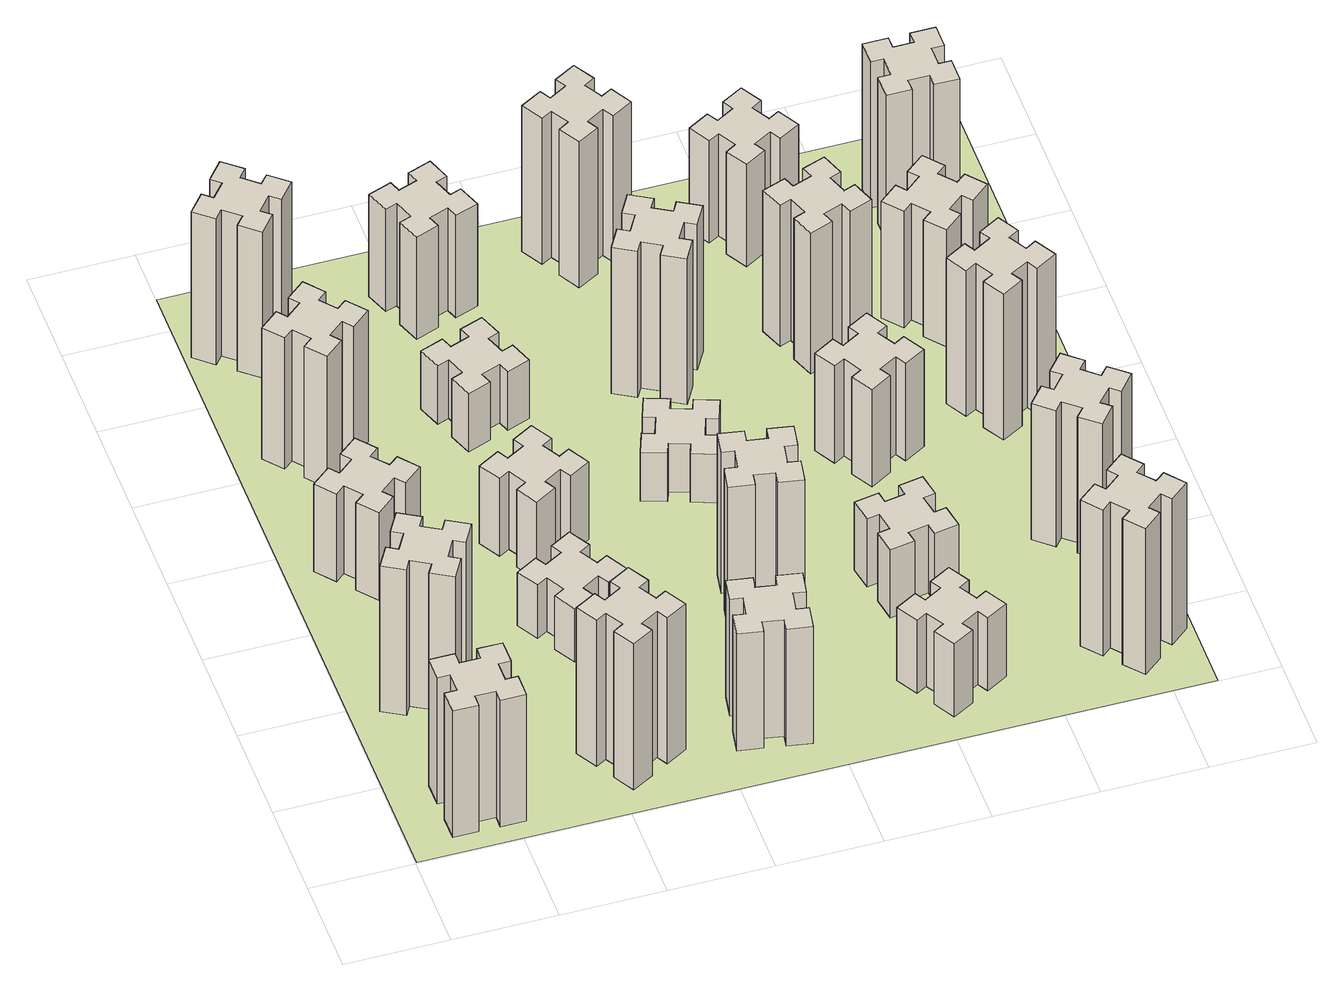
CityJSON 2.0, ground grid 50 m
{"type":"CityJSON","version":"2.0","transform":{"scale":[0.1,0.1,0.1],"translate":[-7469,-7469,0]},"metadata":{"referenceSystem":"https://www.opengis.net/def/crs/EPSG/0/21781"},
"CityObjects":{
"building1":{"type":"Building","attributes":{"class":"1000","function":"1000","usage":"1000","yearOfConstruction":2016,"roofType":"1000","measuredHeight":78,"storeysAboveGround":30,"storeysBelowGround":0},"geometry":[{"type":"Solid","lod":"1","boundaries":[[[[0,1,2,3,4,5,6,7,8,9,10,11,12,13,14,15,16,17,18,19]],[[17,16,20,21]],[[16,15,22,20]],[[15,14,23,22]],[[14,13,24,23]],[[13,12,25,24]],[[12,11,26,25]],[[11,10,27,26]],[[10,9,28,27]],[[9,8,29,28]],[[8,7,30,29]],[[7,6,31,30]],[[6,5,32,31]],[[5,4,33,32]],[[4,3,34,33]],[[3,2,35,34]],[[2,1,36,35]],[[1,0,37,36]],[[0,19,38,37]],[[19,18,39,38]],[[18,17,21,39]],[[24,25,26,27,28,29,30,31,32,33,34,35,36,37,38,39,21,20,22,23]]]]}]},
"building2":{"type":"Building","attributes":{"class":"1000","function":"1000","usage":"1000","yearOfConstruction":2016,"roofType":"1000","measuredHeight":90,"storeysAboveGround":30,"storeysBelowGround":0},"geometry":[{"type":"Solid","lod":"1","boundaries":[[[[40,41,42,43,44,45,46,47,48,49,50,51,52,53,54,55,56,57,58,59]],[[57,56,60,61]],[[56,55,62,60]],[[55,54,63,62]],[[54,53,64,63]],[[53,52,65,64]],[[52,51,66,65]],[[51,50,67,66]],[[50,49,68,67]],[[49,48,69,68]],[[48,47,70,69]],[[47,46,71,70]],[[46,45,72,71]],[[45,44,73,72]],[[44,43,74,73]],[[43,42,75,74]],[[42,41,76,75]],[[41,40,77,76]],[[40,59,78,77]],[[59,58,79,78]],[[58,57,61,79]],[[64,65,66,67,68,69,70,71,72,73,74,75,76,77,78,79,61,60,62,63]]]]}]},
"building3":{"type":"Building","attributes":{"class":"1000","function":"1000","usage":"1000","yearOfConstruction":2016,"roofType":"1000","measuredHeight":54,"storeysAboveGround":30,"storeysBelowGround":0},"geometry":[{"type":"Solid","lod":"1","boundaries":[[[[80,81,82,83,84,85,86,87,88,89,90,91,92,93,94,95,96,97,98,99]],[[97,96,100,101]],[[96,95,102,100]],[[95,94,103,102]],[[94,93,104,103]],[[93,92,105,104]],[[92,91,106,105]],[[91,90,107,106]],[[90,89,108,107]],[[89,88,109,108]],[[88,87,110,109]],[[87,86,111,110]],[[86,85,112,111]],[[85,84,113,112]],[[84,83,114,113]],[[83,82,115,114]],[[82,81,116,115]],[[81,80,117,116]],[[80,99,118,117]],[[99,98,119,118]],[[98,97,101,119]],[[104,105,106,107,108,109,110,111,112,113,114,115,116,117,118,119,101,100,102,103]]]]}]},
"building4":{"type":"Building","attributes":{"class":"1000","function":"1000","usage":"1000","yearOfConstruction":2016,"roofType":"1000","measuredHeight":81,"storeysAboveGround":30,"storeysBelowGround":0},"geometry":[{"type":"Solid","lod":"1","boundaries":[[[[120,121,122,123,124,125,126,127,128,129,130,131,132,133,134,135,136,137,138,139]],[[137,136,140,141]],[[136,135,142,140]],[[135,134,143,142]],[[134,133,144,143]],[[133,132,145,144]],[[132,131,146,145]],[[131,130,147,146]],[[130,129,148,147]],[[129,128,149,148]],[[128,127,150,149]],[[127,126,151,150]],[[126,125,152,151]],[[125,124,153,152]],[[124,123,154,153]],[[123,122,155,154]],[[122,121,156,155]],[[121,120,157,156]],[[120,139,158,157]],[[139,138,159,158]],[[138,137,141,159]],[[144,145,146,147,148,149,150,151,152,153,154,155,156,157,158,159,141,140,142,143]]]]}]},
"building5":{"type":"Building","attributes":{"class":"1000","function":"1000","usage":"1000","yearOfConstruction":2016,"roofType":"1000","measuredHeight":90,"storeysAboveGround":30,"storeysBelowGround":0},"geometry":[{"type":"Solid","lod":"1","boundaries":[[[[160,161,162,163,164,165,166,167,168,169,170,171,172,173,174,175,176,177,178,179]],[[177,176,180,181]],[[176,175,182,180]],[[175,174,183,182]],[[174,173,184,183]],[[173,172,185,184]],[[172,171,186,185]],[[171,170,187,186]],[[170,169,188,187]],[[169,168,189,188]],[[168,167,190,189]],[[167,166,191,190]],[[166,165,192,191]],[[165,164,193,192]],[[164,163,194,193]],[[163,162,195,194]],[[162,161,196,195]],[[161,160,197,196]],[[160,179,198,197]],[[179,178,199,198]],[[178,177,181,199]],[[184,185,186,187,188,189,190,191,192,193,194,195,196,197,198,199,181,180,182,183]]]]}]},
"building6":{"type":"Building","attributes":{"class":"1000","function":"1000","usage":"1000","yearOfConstruction":2016,"roofType":"1000","measuredHeight":90,"storeysAboveGround":30,"storeysBelowGround":0},"geometry":[{"type":"Solid","lod":"1","boundaries":[[[[200,201,202,203,204,205,206,207,208,209,210,211,212,213,214,215,216,217,218,219]],[[217,216,220,221]],[[216,215,222,220]],[[215,214,223,222]],[[214,213,224,223]],[[213,212,225,224]],[[212,211,226,225]],[[211,210,227,226]],[[210,209,228,227]],[[209,208,229,228]],[[208,207,230,229]],[[207,206,231,230]],[[206,205,232,231]],[[205,204,233,232]],[[204,203,234,233]],[[203,202,235,234]],[[202,201,236,235]],[[201,200,237,236]],[[200,219,238,237]],[[219,218,239,238]],[[218,217,221,239]],[[224,225,226,227,228,229,230,231,232,233,234,235,236,237,238,239,221,220,222,223]]]]}]},
"building7":{"type":"Building","attributes":{"class":"1000","function":"1000","usage":"1000","yearOfConstruction":2016,"roofType":"1000","measuredHeight":33,"storeysAboveGround":30,"storeysBelowGround":0},"geometry":[{"type":"Solid","lod":"1","boundaries":[[[[240,241,242,243,244,245,246,247,248,249,250,251,252,253,254,255,256,257,258,259]],[[257,256,260,261]],[[256,255,262,260]],[[255,254,263,262]],[[254,253,264,263]],[[253,252,265,264]],[[252,251,266,265]],[[251,250,267,266]],[[250,249,268,267]],[[249,248,269,268]],[[248,247,270,269]],[[247,246,271,270]],[[246,245,272,271]],[[245,244,273,272]],[[244,243,274,273]],[[243,242,275,274]],[[242,241,276,275]],[[241,240,277,276]],[[240,259,278,277]],[[259,258,279,278]],[[258,257,261,279]],[[264,265,266,267,268,269,270,271,272,273,274,275,276,277,278,279,261,260,262,263]]]]}]},
"building8":{"type":"Building","attributes":{"class":"1000","function":"1000","usage":"1000","yearOfConstruction":2016,"roofType":"1000","measuredHeight":48,"storeysAboveGround":30,"storeysBelowGround":0},"geometry":[{"type":"Solid","lod":"1","boundaries":[[[[280,281,282,283,284,285,286,287,288,289,290,291,292,293,294,295,296,297,298,299]],[[297,296,300,301]],[[296,295,302,300]],[[295,294,303,302]],[[294,293,304,303]],[[293,292,305,304]],[[292,291,306,305]],[[291,290,307,306]],[[290,289,308,307]],[[289,288,309,308]],[[288,287,310,309]],[[287,286,311,310]],[[286,285,312,311]],[[285,284,313,312]],[[284,283,314,313]],[[283,282,315,314]],[[282,281,316,315]],[[281,280,317,316]],[[280,299,318,317]],[[299,298,319,318]],[[298,297,301,319]],[[304,305,306,307,308,309,310,311,312,313,314,315,316,317,318,319,301,300,302,303]]]]}]},
"building9":{"type":"Building","attributes":{"class":"1000","function":"1000","usage":"1000","yearOfConstruction":2016,"roofType":"1000","measuredHeight":72,"storeysAboveGround":30,"storeysBelowGround":0},"geometry":[{"type":"Solid","lod":"1","boundaries":[[[[320,321,322,323,324,325,326,327,328,329,330,331,332,333,334,335,336,337,338,339]],[[337,336,340,341]],[[336,335,342,340]],[[335,334,343,342]],[[334,333,344,343]],[[333,332,345,344]],[[332,331,346,345]],[[331,330,347,346]],[[330,329,348,347]],[[329,328,349,348]],[[328,327,350,349]],[[327,326,351,350]],[[326,325,352,351]],[[325,324,353,352]],[[324,323,354,353]],[[323,322,355,354]],[[322,321,356,355]],[[321,320,357,356]],[[320,339,358,357]],[[339,338,359,358]],[[338,337,341,359]],[[344,345,346,347,348,349,350,351,352,353,354,355,356,357,358,359,341,340,342,343]]]]}]},
"building10":{"type":"Building","attributes":{"class":"1000","function":"1000","usage":"1000","yearOfConstruction":2016,"roofType":"1000","measuredHeight":36,"storeysAboveGround":30,"storeysBelowGround":0},"geometry":[{"type":"Solid","lod":"1","boundaries":[[[[360,361,362,363,364,365,366,367,368,369,370,371,372,373,374,375,376,377,378,379]],[[377,376,380,381]],[[376,375,382,380]],[[375,374,383,382]],[[374,373,384,383]],[[373,372,385,384]],[[372,371,386,385]],[[371,370,387,386]],[[370,369,388,387]],[[369,368,389,388]],[[368,367,390,389]],[[367,366,391,390]],[[366,365,392,391]],[[365,364,393,392]],[[364,363,394,393]],[[363,362,395,394]],[[362,361,396,395]],[[361,360,397,396]],[[360,379,398,397]],[[379,378,399,398]],[[378,377,381,399]],[[384,385,386,387,388,389,390,391,392,393,394,395,396,397,398,399,381,380,382,383]]]]}]},
"building11":{"type":"Building","attributes":{"class":"1000","function":"1000","usage":"1000","yearOfConstruction":2016,"roofType":"1000","measuredHeight":63,"storeysAboveGround":30,"storeysBelowGround":0},"geometry":[{"type":"Solid","lod":"1","boundaries":[[[[400,401,402,403,404,405,406,407,408,409,410,411,412,413,414,415,416,417,418,419]],[[417,416,420,421]],[[416,415,422,420]],[[415,414,423,422]],[[414,413,424,423]],[[413,412,425,424]],[[412,411,426,425]],[[411,410,427,426]],[[410,409,428,427]],[[409,408,429,428]],[[408,407,430,429]],[[407,406,431,430]],[[406,405,432,431]],[[405,404,433,432]],[[404,403,434,433]],[[403,402,435,434]],[[402,401,436,435]],[[401,400,437,436]],[[400,419,438,437]],[[419,418,439,438]],[[418,417,421,439]],[[424,425,426,427,428,429,430,431,432,433,434,435,436,437,438,439,421,420,422,423]]]]}]},
"building12":{"type":"Building","attributes":{"class":"1000","function":"1000","usage":"1000","yearOfConstruction":2016,"roofType":"1000","measuredHeight":87,"storeysAboveGround":30,"storeysBelowGround":0},"geometry":[{"type":"Solid","lod":"1","boundaries":[[[[440,441,442,443,444,445,446,447,448,449,450,451,452,453,454,455,456,457,458,459]],[[457,456,460,461]],[[456,455,462,460]],[[455,454,463,462]],[[454,453,464,463]],[[453,452,465,464]],[[452,451,466,465]],[[451,450,467,466]],[[450,449,468,467]],[[449,448,469,468]],[[448,447,470,469]],[[447,446,471,470]],[[446,445,472,471]],[[445,444,473,472]],[[444,443,474,473]],[[443,442,475,474]],[[442,441,476,475]],[[441,440,477,476]],[[440,459,478,477]],[[459,458,479,478]],[[458,457,461,479]],[[464,465,466,467,468,469,470,471,472,473,474,475,476,477,478,479,461,460,462,463]]]]}]},
"building13":{"type":"Building","attributes":{"class":"1000","function":"1000","usage":"1000","yearOfConstruction":2016,"roofType":"1000","measuredHeight":30,"storeysAboveGround":30,"storeysBelowGround":0},"geometry":[{"type":"Solid","lod":"1","boundaries":[[[[480,481,482,483,484,485,486,487,488,489,490,491,492,493,494,495,496,497,498,499]],[[497,496,500,501]],[[496,495,502,500]],[[495,494,503,502]],[[494,493,504,503]],[[493,492,505,504]],[[492,491,506,505]],[[491,490,507,506]],[[490,489,508,507]],[[489,488,509,508]],[[488,487,510,509]],[[487,486,511,510]],[[486,485,512,511]],[[485,484,513,512]],[[484,483,514,513]],[[483,482,515,514]],[[482,481,516,515]],[[481,480,517,516]],[[480,499,518,517]],[[499,498,519,518]],[[498,497,501,519]],[[504,505,506,507,508,509,510,511,512,513,514,515,516,517,518,519,501,500,502,503]]]]}]},
"building14":{"type":"Building","attributes":{"class":"1000","function":"1000","usage":"1000","yearOfConstruction":2016,"roofType":"1000","measuredHeight":45,"storeysAboveGround":30,"storeysBelowGround":0},"geometry":[{"type":"Solid","lod":"1","boundaries":[[[[520,521,522,523,524,525,526,527,528,529,530,531,532,533,534,535,536,537,538,539]],[[537,536,540,541]],[[536,535,542,540]],[[535,534,543,542]],[[534,533,544,543]],[[533,532,545,544]],[[532,531,546,545]],[[531,530,547,546]],[[530,529,548,547]],[[529,528,549,548]],[[528,527,550,549]],[[527,526,551,550]],[[526,525,552,551]],[[525,524,553,552]],[[524,523,554,553]],[[523,522,555,554]],[[522,521,556,555]],[[521,520,557,556]],[[520,539,558,557]],[[539,538,559,558]],[[538,537,541,559]],[[544,545,546,547,548,549,550,551,552,553,554,555,556,557,558,559,541,540,542,543]]]]}]},
"building15":{"type":"Building","attributes":{"class":"1000","function":"1000","usage":"1000","yearOfConstruction":2016,"roofType":"1000","measuredHeight":90,"storeysAboveGround":30,"storeysBelowGround":0},"geometry":[{"type":"Solid","lod":"1","boundaries":[[[[560,561,562,563,564,565,566,567,568,569,570,571,572,573,574,575,576,577,578,579]],[[577,576,580,581]],[[576,575,582,580]],[[575,574,583,582]],[[574,573,584,583]],[[573,572,585,584]],[[572,571,586,585]],[[571,570,587,586]],[[570,569,588,587]],[[569,568,589,588]],[[568,567,590,589]],[[567,566,591,590]],[[566,565,592,591]],[[565,564,593,592]],[[564,563,594,593]],[[563,562,595,594]],[[562,561,596,595]],[[561,560,597,596]],[[560,579,598,597]],[[579,578,599,598]],[[578,577,581,599]],[[584,585,586,587,588,589,590,591,592,593,594,595,596,597,598,599,581,580,582,583]]]]}]},
"building16":{"type":"Building","attributes":{"class":"1000","function":"1000","usage":"1000","yearOfConstruction":2016,"roofType":"1000","measuredHeight":90,"storeysAboveGround":30,"storeysBelowGround":0},"geometry":[{"type":"Solid","lod":"1","boundaries":[[[[600,601,602,603,604,605,606,607,608,609,610,611,612,613,614,615,616,617,618,619]],[[617,616,620,621]],[[616,615,622,620]],[[615,614,623,622]],[[614,613,624,623]],[[613,612,625,624]],[[612,611,626,625]],[[611,610,627,626]],[[610,609,628,627]],[[609,608,629,628]],[[608,607,630,629]],[[607,606,631,630]],[[606,605,632,631]],[[605,604,633,632]],[[604,603,634,633]],[[603,602,635,634]],[[602,601,636,635]],[[601,600,637,636]],[[600,619,638,637]],[[619,618,639,638]],[[618,617,621,639]],[[624,625,626,627,628,629,630,631,632,633,634,635,636,637,638,639,621,620,622,623]]]]}]},
"building17":{"type":"Building","attributes":{"class":"1000","function":"1000","usage":"1000","yearOfConstruction":2016,"roofType":"1000","measuredHeight":42,"storeysAboveGround":30,"storeysBelowGround":0},"geometry":[{"type":"Solid","lod":"1","boundaries":[[[[640,641,642,643,644,645,646,647,648,649,650,651,652,653,654,655,656,657,658,659]],[[657,656,660,661]],[[656,655,662,660]],[[655,654,663,662]],[[654,653,664,663]],[[653,652,665,664]],[[652,651,666,665]],[[651,650,667,666]],[[650,649,668,667]],[[649,648,669,668]],[[648,647,670,669]],[[647,646,671,670]],[[646,645,672,671]],[[645,644,673,672]],[[644,643,674,673]],[[643,642,675,674]],[[642,641,676,675]],[[641,640,677,676]],[[640,659,678,677]],[[659,658,679,678]],[[658,657,661,679]],[[664,665,666,667,668,669,670,671,672,673,674,675,676,677,678,679,661,660,662,663]]]]}]},
"building18":{"type":"Building","attributes":{"class":"1000","function":"1000","usage":"1000","yearOfConstruction":2016,"roofType":"1000","measuredHeight":60,"storeysAboveGround":30,"storeysBelowGround":0},"geometry":[{"type":"Solid","lod":"1","boundaries":[[[[680,681,682,683,684,685,686,687,688,689,690,691,692,693,694,695,696,697,698,699]],[[697,696,700,701]],[[696,695,702,700]],[[695,694,703,702]],[[694,693,704,703]],[[693,692,705,704]],[[692,691,706,705]],[[691,690,707,706]],[[690,689,708,707]],[[689,688,709,708]],[[688,687,710,709]],[[687,686,711,710]],[[686,685,712,711]],[[685,684,713,712]],[[684,683,714,713]],[[683,682,715,714]],[[682,681,716,715]],[[681,680,717,716]],[[680,699,718,717]],[[699,698,719,718]],[[698,697,701,719]],[[704,705,706,707,708,709,710,711,712,713,714,715,716,717,718,719,701,700,702,703]]]]}]},
"building19":{"type":"Building","attributes":{"class":"1000","function":"1000","usage":"1000","yearOfConstruction":2016,"roofType":"1000","measuredHeight":87,"storeysAboveGround":30,"storeysBelowGround":0},"geometry":[{"type":"Solid","lod":"1","boundaries":[[[[720,721,722,723,724,725,726,727,728,729,730,731,732,733,734,735,736,737,738,739]],[[737,736,740,741]],[[736,735,742,740]],[[735,734,743,742]],[[734,733,744,743]],[[733,732,745,744]],[[732,731,746,745]],[[731,730,747,746]],[[730,729,748,747]],[[729,728,749,748]],[[728,727,750,749]],[[727,726,751,750]],[[726,725,752,751]],[[725,724,753,752]],[[724,723,754,753]],[[723,722,755,754]],[[722,721,756,755]],[[721,720,757,756]],[[720,739,758,757]],[[739,738,759,758]],[[738,737,741,759]],[[744,745,746,747,748,749,750,751,752,753,754,755,756,757,758,759,741,740,742,743]]]]}]},
"building20":{"type":"Building","attributes":{"class":"1000","function":"1000","usage":"1000","yearOfConstruction":2016,"roofType":"1000","measuredHeight":90,"storeysAboveGround":30,"storeysBelowGround":0},"geometry":[{"type":"Solid","lod":"1","boundaries":[[[[760,761,762,763,764,765,766,767,768,769,770,771,772,773,774,775,776,777,778,779]],[[777,776,780,781]],[[776,775,782,780]],[[775,774,783,782]],[[774,773,784,783]],[[773,772,785,784]],[[772,771,786,785]],[[771,770,787,786]],[[770,769,788,787]],[[769,768,789,788]],[[768,767,790,789]],[[767,766,791,790]],[[766,765,792,791]],[[765,764,793,792]],[[764,763,794,793]],[[763,762,795,794]],[[762,761,796,795]],[[761,760,797,796]],[[760,779,798,797]],[[779,778,799,798]],[[778,777,781,799]],[[784,785,786,787,788,789,790,791,792,793,794,795,796,797,798,799,781,780,782,783]]]]}]},
"building21":{"type":"Building","attributes":{"class":"1000","function":"1000","usage":"1000","yearOfConstruction":2016,"roofType":"1000","measuredHeight":63,"storeysAboveGround":30,"storeysBelowGround":0},"geometry":[{"type":"Solid","lod":"1","boundaries":[[[[800,801,802,803,804,805,806,807,808,809,810,811,812,813,814,815,816,817,818,819]],[[817,816,820,821]],[[816,815,822,820]],[[815,814,823,822]],[[814,813,824,823]],[[813,812,825,824]],[[812,811,826,825]],[[811,810,827,826]],[[810,809,828,827]],[[809,808,829,828]],[[808,807,830,829]],[[807,806,831,830]],[[806,805,832,831]],[[805,804,833,832]],[[804,803,834,833]],[[803,802,835,834]],[[802,801,836,835]],[[801,800,837,836]],[[800,819,838,837]],[[819,818,839,838]],[[818,817,821,839]],[[824,825,826,827,828,829,830,831,832,833,834,835,836,837,838,839,821,820,822,823]]]]}]},
"building22":{"type":"Building","attributes":{"class":"1000","function":"1000","usage":"1000","yearOfConstruction":2016,"roofType":"1000","measuredHeight":84,"storeysAboveGround":30,"storeysBelowGround":0},"geometry":[{"type":"Solid","lod":"1","boundaries":[[[[840,841,842,843,844,845,846,847,848,849,850,851,852,853,854,855,856,857,858,859]],[[857,856,860,861]],[[856,855,862,860]],[[855,854,863,862]],[[854,853,864,863]],[[853,852,865,864]],[[852,851,866,865]],[[851,850,867,866]],[[850,849,868,867]],[[849,848,869,868]],[[848,847,870,869]],[[847,846,871,870]],[[846,845,872,871]],[[845,844,873,872]],[[844,843,874,873]],[[843,842,875,874]],[[842,841,876,875]],[[841,840,877,876]],[[840,859,878,877]],[[859,858,879,878]],[[858,857,861,879]],[[864,865,866,867,868,869,870,871,872,873,874,875,876,877,878,879,861,860,862,863]]]]}]},
"building23":{"type":"Building","attributes":{"class":"1000","function":"1000","usage":"1000","yearOfConstruction":2016,"roofType":"1000","measuredHeight":90,"storeysAboveGround":30,"storeysBelowGround":0},"geometry":[{"type":"Solid","lod":"1","boundaries":[[[[880,881,882,883,884,885,886,887,888,889,890,891,892,893,894,895,896,897,898,899]],[[897,896,900,901]],[[896,895,902,900]],[[895,894,903,902]],[[894,893,904,903]],[[893,892,905,904]],[[892,891,906,905]],[[891,890,907,906]],[[890,889,908,907]],[[889,888,909,908]],[[888,887,910,909]],[[887,886,911,910]],[[886,885,912,911]],[[885,884,913,912]],[[884,883,914,913]],[[883,882,915,914]],[[882,881,916,915]],[[881,880,917,916]],[[880,899,918,917]],[[899,898,919,918]],[[898,897,901,919]],[[904,905,906,907,908,909,910,911,912,913,914,915,916,917,918,919,901,900,902,903]]]]}]},
"building24":{"type":"Building","attributes":{"class":"1000","function":"1000","usage":"1000","yearOfConstruction":2016,"roofType":"1000","measuredHeight":72,"storeysAboveGround":30,"storeysBelowGround":0},"geometry":[{"type":"Solid","lod":"1","boundaries":[[[[920,921,922,923,924,925,926,927,928,929,930,931,932,933,934,935,936,937,938,939]],[[937,936,940,941]],[[936,935,942,940]],[[935,934,943,942]],[[934,933,944,943]],[[933,932,945,944]],[[932,931,946,945]],[[931,930,947,946]],[[930,929,948,947]],[[929,928,949,948]],[[928,927,950,949]],[[927,926,951,950]],[[926,925,952,951]],[[925,924,953,952]],[[924,923,954,953]],[[923,922,955,954]],[[922,921,956,955]],[[921,920,957,956]],[[920,939,958,957]],[[939,938,959,958]],[[938,937,941,959]],[[944,945,946,947,948,949,950,951,952,953,954,955,956,957,958,959,941,940,942,943]]]]}]},
"building25":{"type":"Building","attributes":{"class":"1000","function":"1000","usage":"1000","yearOfConstruction":2016,"roofType":"1000","measuredHeight":90,"storeysAboveGround":30,"storeysBelowGround":0},"geometry":[{"type":"Solid","lod":"1","boundaries":[[[[960,961,962,963,964,965,966,967,968,969,970,971,972,973,974,975,976,977,978,979]],[[977,976,980,981]],[[976,975,982,980]],[[975,974,983,982]],[[974,973,984,983]],[[973,972,985,984]],[[972,971,986,985]],[[971,970,987,986]],[[970,969,988,987]],[[969,968,989,988]],[[968,967,990,989]],[[967,966,991,990]],[[966,965,992,991]],[[965,964,993,992]],[[964,963,994,993]],[[963,962,995,994]],[[962,961,996,995]],[[961,960,997,996]],[[960,979,998,997]],[[979,978,999,998]],[[978,977,981,999]],[[984,985,986,987,988,989,990,991,992,993,994,995,996,997,998,999,981,980,982,983]]]]}]},
"landuse1":{"type":"LandUse","attributes":{"name":"plot1","function":"1010"},"geometry":[{"type":"MultiSurface","lod":"1","boundaries":[[[1000,1001,1002,1003]]]}]}
},
"vertices":[
[265,325,0],[265,225,0],[205,225,0],[205,105,0],[325,105,0],[325,165,0],[425,165,0],[425,105,0],[545,105,0],[545,225,0],[485,225,0],[485,325,0],[545,325,0],[545,445,0],[425,445,0],[425,385,0],[325,385,0],[325,445,0],[205,445,0],[205,325,0],[325,385,780],[325,445,780],[425,385,780],[425,445,780],[545,445,780],[545,325,780],[485,325,780],[485,225,780],[545,225,780],[545,105,780],[425,105,780],[425,165,780],[325,165,780],[325,105,780],[205,105,780],[205,225,780],[265,225,780],[265,325,780],[205,325,780],[205,445,780],
[305,1114,0],[255,1027,0],[203,1057,0],[143,953,0],[247,893,0],[277,945,0],[364,895,0],[334,843,0],[438,783,0],[498,887,0],[446,917,0],[496,1004,0],[548,974,0],[608,1078,0],[504,1138,0],[474,1086,0],[387,1136,0],[417,1188,0],[313,1248,0],[253,1144,0],[387,1136,900],[417,1188,900],[474,1086,900],[504,1138,900],[608,1078,900],[548,974,900],[496,1004,900],[446,917,900],[498,887,900],[438,783,900],[334,843,900],[364,895,900],[277,945,900],[247,893,900],[143,953,900],[203,1057,900],[255,1027,900],[305,1114,900],[253,1144,900],[313,1248,900],
[492,1888,0],[427,1964,0],[473,2003,0],[396,2095,0],[304,2018,0],[343,1972,0],[266,1907,0],[228,1953,0],[136,1876,0],[213,1784,0],[259,1823,0],[323,1746,0],[277,1708,0],[354,1616,0],[446,1693,0],[408,1739,0],[484,1803,0],[523,1757,0],[615,1834,0],[538,1926,0],[484,1803,540],[523,1757,540],[408,1739,540],[446,1693,540],[354,1616,540],[277,1708,540],[323,1746,540],[259,1823,540],[213,1784,540],[136,1876,540],[228,1953,540],[266,1907,540],[343,1972,540],[304,2018,540],[396,2095,540],[473,2003,540],[427,1964,540],[492,1888,540],[538,1926,540],[615,1834,540],
[343,2712,0],[266,2647,0],[228,2693,0],[136,2616,0],[213,2524,0],[259,2563,0],[323,2486,0],[277,2448,0],[354,2356,0],[446,2433,0],[408,2479,0],[484,2543,0],[523,2497,0],[615,2574,0],[538,2666,0],[492,2628,0],[427,2704,0],[473,2743,0],[396,2835,0],[304,2758,0],[427,2704,810],[473,2743,810],[492,2628,810],[538,2666,810],[615,2574,810],[523,2497,810],[484,2543,810],[408,2479,810],[446,2433,810],[354,2356,810],[277,2448,810],[323,2486,810],[259,2563,810],[213,2524,810],[136,2616,810],[228,2693,810],[266,2647,810],[343,2712,810],[304,2758,810],[396,2835,810],
[1127,255,0],[1214,305,0],[1244,253,0],[1348,313,0],[1288,417,0],[1236,387,0],[1186,474,0],[1238,504,0],[1178,608,0],[1074,548,0],[1104,496,0],[1017,446,0],[987,498,0],[883,438,0],[943,334,0],[995,364,0],[1045,277,0],[993,247,0],[1053,143,0],[1157,203,0],[1045,277,900],[993,247,900],[995,364,900],[943,334,900],[883,438,900],[987,498,900],[1017,446,900],[1104,496,900],[1074,548,900],[1178,608,900],[1238,504,900],[1186,474,900],[1236,387,900],[1288,417,900],[1348,313,900],[1244,253,900],[1214,305,900],[1127,255,900],[1157,203,900],[1053,143,900],
[384,3387,0],[308,3452,0],[346,3498,0],[254,3575,0],[177,3483,0],[223,3444,0],[159,3368,0],[113,3406,0],[36,3314,0],[128,3237,0],[166,3283,0],[243,3219,0],[204,3173,0],[296,3096,0],[373,3188,0],[327,3226,0],[392,3303,0],[438,3264,0],[515,3356,0],[423,3433,0],[392,3303,900],[438,3264,900],[327,3226,900],[373,3188,900],[296,3096,900],[204,3173,900],[243,3219,900],[166,3283,900],[128,3237,900],[36,3314,900],[113,3406,900],[159,3368,900],[223,3444,900],[177,3483,900],[254,3575,900],[346,3498,900],[308,3452,900],[384,3387,900],[423,3433,900],[515,3356,900],
[995,1204,0],[1045,1117,0],[993,1087,0],[1053,983,0],[1157,1043,0],[1127,1095,0],[1214,1145,0],[1244,1093,0],[1348,1153,0],[1288,1257,0],[1236,1227,0],[1186,1314,0],[1238,1344,0],[1178,1448,0],[1074,1388,0],[1104,1336,0],[1017,1286,0],[987,1338,0],[883,1278,0],[943,1174,0],[1017,1286,330],[987,1338,330],[1104,1336,330],[1074,1388,330],[1178,1448,330],[1238,1344,330],[1186,1314,330],[1236,1227,330],[1288,1257,330],[1348,1153,330],[1244,1093,330],[1214,1145,330],[1127,1095,330],[1157,1043,330],[1053,983,330],[993,1087,330],[1045,1117,330],[995,1204,330],[943,1174,330],[883,1278,330],
[995,1744,0],[1045,1657,0],[993,1627,0],[1053,1523,0],[1157,1583,0],[1127,1635,0],[1214,1685,0],[1244,1633,0],[1348,1693,0],[1288,1797,0],[1236,1767,0],[1186,1854,0],[1238,1884,0],[1178,1988,0],[1074,1928,0],[1104,1876,0],[1017,1826,0],[987,1878,0],[883,1818,0],[943,1714,0],[1017,1826,480],[987,1878,480],[1104,1876,480],[1074,1928,480],[1178,1988,480],[1238,1884,480],[1186,1854,480],[1236,1767,480],[1288,1797,480],[1348,1693,480],[1244,1633,480],[1214,1685,480],[1127,1635,480],[1157,1583,480],[1053,1523,480],[993,1627,480],[1045,1657,480],[995,1744,480],[943,1714,480],[883,1818,480],
[1855,307,0],[1872,405,0],[1931,395,0],[1952,513,0],[1834,534,0],[1824,475,0],[1725,492,0],[1736,551,0],[1617,572,0],[1597,454,0],[1656,444,0],[1638,345,0],[1579,356,0],[1558,237,0],[1677,217,0],[1687,276,0],[1785,258,0],[1775,199,0],[1893,178,0],[1914,297,0],[1785,258,720],[1775,199,720],[1687,276,720],[1677,217,720],[1558,237,720],[1579,356,720],[1638,345,720],[1656,444,720],[1597,454,720],[1617,572,720],[1736,551,720],[1725,492,720],[1824,475,720],[1834,534,720],[1952,513,720],[1931,395,720],[1872,405,720],[1855,307,720],[1914,297,720],[1893,178,720],
[1125,2716,0],[1031,2682,0],[1010,2738,0],[897,2697,0],[939,2584,0],[995,2605,0],[1029,2511,0],[973,2490,0],[1014,2377,0],[1127,2419,0],[1106,2475,0],[1200,2509,0],[1220,2453,0],[1333,2494,0],[1292,2607,0],[1236,2586,0],[1202,2680,0],[1258,2700,0],[1217,2813,0],[1104,2772,0],[1202,2680,360],[1258,2700,360],[1236,2586,360],[1292,2607,360],[1333,2494,360],[1220,2453,360],[1200,2509,360],[1106,2475,360],[1127,2419,360],[1014,2377,360],[973,2490,360],[1029,2511,360],[995,2605,360],[939,2584,360],[897,2697,360],[1010,2738,360],[1031,2682,360],[1125,2716,360],[1104,2772,360],[1217,2813,360],
[1125,3456,0],[1031,3422,0],[1010,3478,0],[897,3437,0],[939,3324,0],[995,3345,0],[1029,3251,0],[973,3230,0],[1014,3117,0],[1127,3159,0],[1106,3215,0],[1200,3249,0],[1220,3193,0],[1333,3234,0],[1292,3347,0],[1236,3326,0],[1202,3420,0],[1258,3440,0],[1217,3553,0],[1104,3512,0],[1202,3420,630],[1258,3440,630],[1236,3326,630],[1292,3347,630],[1333,3234,630],[1220,3193,630],[1200,3249,630],[1106,3215,630],[1127,3159,630],[1014,3117,630],[973,3230,630],[1029,3251,630],[995,3345,630],[939,3324,630],[897,3437,630],[1010,3478,630],[1031,3422,630],[1125,3456,630],[1104,3512,630],[1217,3553,630],
[2055,1047,0],[2072,1145,0],[2131,1135,0],[2152,1253,0],[2034,1274,0],[2024,1215,0],[1925,1232,0],[1936,1291,0],[1817,1312,0],[1797,1194,0],[1856,1184,0],[1838,1085,0],[1779,1096,0],[1758,977,0],[1877,957,0],[1887,1016,0],[1985,998,0],[1975,939,0],[2093,918,0],[2114,1037,0],[1985,998,870],[1975,939,870],[1887,1016,870],[1877,957,870],[1758,977,870],[1779,1096,870],[1838,1085,870],[1856,1184,870],[1797,1194,870],[1817,1312,870],[1936,1291,870],[1925,1232,870],[2024,1215,870],[2034,1274,870],[2152,1253,870],[2131,1135,870],[2072,1145,870],[2055,1047,870],[2114,1037,870],[2093,918,870],
[1942,1871,0],[1976,1965,0],[2032,1944,0],[2073,2057,0],[1960,2098,0],[1940,2042,0],[1846,2076,0],[1867,2132,0],[1754,2173,0],[1713,2060,0],[1769,2040,0],[1735,1946,0],[1679,1967,0],[1637,1854,0],[1750,1813,0],[1771,1869,0],[1865,1835,0],[1844,1779,0],[1957,1737,0],[1998,1850,0],[1865,1835,300],[1844,1779,300],[1771,1869,300],[1750,1813,300],[1637,1854,300],[1679,1967,300],[1735,1946,300],[1769,2040,300],[1713,2060,300],[1754,2173,300],[1867,2132,300],[1846,2076,300],[1940,2042,300],[1960,2098,300],[2073,2057,300],[2032,1944,300],[1976,1965,300],[1942,1871,300],[1998,1850,300],[1957,1737,300],
[2475,364,0],[2525,277,0],[2473,247,0],[2533,143,0],[2637,203,0],[2607,255,0],[2694,305,0],[2724,253,0],[2828,313,0],[2768,417,0],[2716,387,0],[2666,474,0],[2718,504,0],[2658,608,0],[2554,548,0],[2584,496,0],[2497,446,0],[2467,498,0],[2363,438,0],[2423,334,0],[2497,446,450],[2467,498,450],[2584,496,450],[2554,548,450],[2658,608,450],[2718,504,450],[2666,474,450],[2716,387,450],[2768,417,450],[2828,313,450],[2724,253,450],[2694,305,450],[2607,255,450],[2637,203,450],[2533,143,450],[2473,247,450],[2525,277,450],[2475,364,450],[2423,334,450],[2363,438,450],
[2026,2497,0],[2076,2584,0],[2128,2554,0],[2188,2658,0],[2084,2718,0],[2054,2666,0],[1967,2716,0],[1997,2768,0],[1893,2828,0],[1833,2724,0],[1885,2694,0],[1835,2607,0],[1783,2637,0],[1723,2533,0],[1827,2473,0],[1857,2525,0],[1944,2475,0],[1914,2423,0],[2018,2363,0],[2078,2467,0],[1944,2475,900],[1914,2423,900],[1857,2525,900],[1827,2473,900],[1723,2533,900],[1783,2637,900],[1835,2607,900],[1885,2694,900],[1833,2724,900],[1893,2828,900],[1997,2768,900],[1967,2716,900],[2054,2666,900],[2084,2718,900],[2188,2658,900],[2128,2554,900],[2076,2584,900],[2026,2497,900],[2078,2467,900],[2018,2363,900],
[1844,3556,0],[1757,3506,0],[1727,3558,0],[1623,3498,0],[1683,3394,0],[1735,3424,0],[1785,3337,0],[1733,3307,0],[1793,3203,0],[1897,3263,0],[1867,3315,0],[1954,3365,0],[1984,3313,0],[2088,3373,0],[2028,3477,0],[1976,3447,0],[1926,3534,0],[1978,3564,0],[1918,3668,0],[1814,3608,0],[1926,3534,900],[1978,3564,900],[1976,3447,900],[2028,3477,900],[2088,3373,900],[1984,3313,900],[1954,3365,900],[1867,3315,900],[1897,3263,900],[1793,3203,900],[1733,3307,900],[1785,3337,900],[1735,3424,900],[1683,3394,900],[1623,3498,900],[1727,3558,900],[1757,3506,900],[1844,3556,900],[1814,3608,900],[1918,3668,900],
[2625,1132,0],[2527,1115,0],[2517,1174,0],[2398,1153,0],[2419,1035,0],[2478,1045,0],[2496,947,0],[2437,937,0],[2457,818,0],[2576,839,0],[2565,898,0],[2664,916,0],[2674,857,0],[2792,877,0],[2771,996,0],[2712,985,0],[2695,1084,0],[2754,1094,0],[2733,1212,0],[2615,1191,0],[2695,1084,420],[2754,1094,420],[2712,985,420],[2771,996,420],[2792,877,420],[2674,857,420],[2664,916,420],[2565,898,420],[2576,839,420],[2457,818,420],[2437,937,420],[2496,947,420],[2478,1045,420],[2419,1035,420],[2398,1153,420],[2517,1174,420],[2527,1115,420],[2625,1132,420],[2615,1191,420],[2733,1212,420],
[2816,1867,0],[2766,1954,0],[2818,1984,0],[2758,2088,0],[2654,2028,0],[2684,1976,0],[2597,1926,0],[2567,1978,0],[2463,1918,0],[2523,1814,0],[2575,1844,0],[2625,1757,0],[2573,1727,0],[2633,1623,0],[2737,1683,0],[2707,1735,0],[2794,1785,0],[2824,1733,0],[2928,1793,0],[2868,1897,0],[2794,1785,600],[2824,1733,600],[2707,1735,600],[2737,1683,600],[2633,1623,600],[2573,1727,600],[2625,1757,600],[2575,1844,600],[2523,1814,600],[2463,1918,600],[2567,1978,600],[2597,1926,600],[2684,1976,600],[2654,2028,600],[2758,2088,600],[2818,1984,600],[2766,1954,600],[2816,1867,600],[2868,1897,600],[2928,1793,600],
[2686,2475,0],[2780,2509,0],[2800,2453,0],[2913,2494,0],[2872,2607,0],[2816,2586,0],[2782,2680,0],[2838,2700,0],[2797,2813,0],[2684,2772,0],[2705,2716,0],[2611,2682,0],[2590,2738,0],[2477,2697,0],[2519,2584,0],[2575,2605,0],[2609,2511,0],[2553,2490,0],[2594,2377,0],[2707,2419,0],[2609,2511,870],[2553,2490,870],[2575,2605,870],[2519,2584,870],[2477,2697,870],[2590,2738,870],[2611,2682,870],[2705,2716,870],[2684,2772,870],[2797,2813,870],[2838,2700,870],[2782,2680,870],[2816,2586,870],[2872,2607,870],[2913,2494,870],[2800,2453,870],[2780,2509,870],[2686,2475,870],[2707,2419,870],[2594,2377,870],
[3468,259,0],[3544,323,0],[3583,277,0],[3675,354,0],[3598,446,0],[3552,408,0],[3487,484,0],[3533,523,0],[3456,615,0],[3364,538,0],[3403,492,0],[3326,427,0],[3288,473,0],[3196,396,0],[3273,304,0],[3319,343,0],[3383,266,0],[3337,228,0],[3414,136,0],[3506,213,0],[3383,266,900],[3337,228,900],[3319,343,900],[3273,304,900],[3196,396,900],[3288,473,900],[3326,427,900],[3403,492,900],[3364,538,900],[3456,615,900],[3533,523,900],[3487,484,900],[3552,408,900],[3598,446,900],[3675,354,900],[3583,277,900],[3544,323,900],[3468,259,900],[3506,213,900],[3414,136,900],
[2716,3347,0],[2666,3434,0],[2718,3464,0],[2658,3568,0],[2554,3508,0],[2584,3456,0],[2497,3406,0],[2467,3458,0],[2363,3398,0],[2423,3294,0],[2475,3324,0],[2525,3237,0],[2473,3207,0],[2533,3103,0],[2637,3163,0],[2607,3215,0],[2694,3265,0],[2724,3213,0],[2828,3273,0],[2768,3377,0],[2694,3265,630],[2724,3213,630],[2607,3215,630],[2637,3163,630],[2533,3103,630],[2473,3207,630],[2525,3237,630],[2475,3324,630],[2423,3294,630],[2363,3398,630],[2467,3458,630],[2497,3406,630],[2584,3456,630],[2554,3508,630],[2658,3568,630],[2718,3464,630],[2666,3434,630],[2716,3347,630],[2768,3377,630],[2828,3273,630],
[3487,1006,0],[3552,1083,0],[3598,1044,0],[3675,1136,0],[3583,1213,0],[3544,1167,0],[3468,1232,0],[3506,1278,0],[3414,1355,0],[3337,1263,0],[3383,1224,0],[3319,1148,0],[3273,1186,0],[3196,1094,0],[3288,1017,0],[3326,1063,0],[3403,999,0],[3364,953,0],[3456,876,0],[3533,968,0],[3403,999,840],[3364,953,840],[3326,1063,840],[3288,1017,840],[3196,1094,840],[3273,1186,840],[3319,1148,840],[3383,1224,840],[3337,1263,840],[3414,1355,840],[3506,1278,840],[3468,1232,840],[3544,1167,840],[3583,1213,840],[3675,1136,840],[3598,1044,840],[3552,1083,840],[3487,1006,840],[3533,968,840],[3456,876,840],
[3456,1967,0],[3406,2054,0],[3458,2084,0],[3398,2188,0],[3294,2128,0],[3324,2076,0],[3237,2026,0],[3207,2078,0],[3103,2018,0],[3163,1914,0],[3215,1944,0],[3265,1857,0],[3213,1827,0],[3273,1723,0],[3377,1783,0],[3347,1835,0],[3434,1885,0],[3464,1833,0],[3568,1893,0],[3508,1997,0],[3434,1885,900],[3464,1833,900],[3347,1835,900],[3377,1783,900],[3273,1723,900],[3213,1827,900],[3265,1857,900],[3215,1944,900],[3163,1914,900],[3103,2018,900],[3207,2078,900],[3237,2026,900],[3324,2076,900],[3294,2128,900],[3398,2188,900],[3458,2084,900],[3406,2054,900],[3456,1967,900],[3508,1997,900],[3568,1893,900],
[3119,2563,0],[3183,2486,0],[3137,2448,0],[3214,2356,0],[3306,2433,0],[3268,2479,0],[3344,2543,0],[3383,2497,0],[3475,2574,0],[3398,2666,0],[3352,2628,0],[3287,2704,0],[3333,2743,0],[3256,2835,0],[3164,2758,0],[3203,2712,0],[3126,2647,0],[3088,2693,0],[2996,2616,0],[3073,2524,0],[3126,2647,720],[3088,2693,720],[3203,2712,720],[3164,2758,720],[3256,2835,720],[3333,2743,720],[3287,2704,720],[3352,2628,720],[3398,2666,720],[3475,2574,720],[3383,2497,720],[3344,2543,720],[3268,2479,720],[3306,2433,720],[3214,2356,720],[3137,2448,720],[3183,2486,720],[3119,2563,720],[3073,2524,720],[2996,2616,720],
[3285,3125,0],[3385,3125,0],[3385,3065,0],[3505,3065,0],[3505,3185,0],[3445,3185,0],[3445,3285,0],[3505,3285,0],[3505,3405,0],[3385,3405,0],[3385,3345,0],[3285,3345,0],[3285,3405,0],[3165,3405,0],[3165,3285,0],[3225,3285,0],[3225,3185,0],[3165,3185,0],[3165,3065,0],[3285,3065,0],[3225,3185,900],[3165,3185,900],[3225,3285,900],[3165,3285,900],[3165,3405,900],[3285,3405,900],[3285,3345,900],[3385,3345,900],[3385,3405,900],[3505,3405,900],[3505,3285,900],[3445,3285,900],[3445,3185,900],[3505,3185,900],[3505,3065,900],[3385,3065,900],[3385,3125,900],[3285,3125,900],[3285,3065,900],[3165,3065,900],
[5,3705,0],[3705,3705,0],[3705,5,0],[5,5,0]
]}
